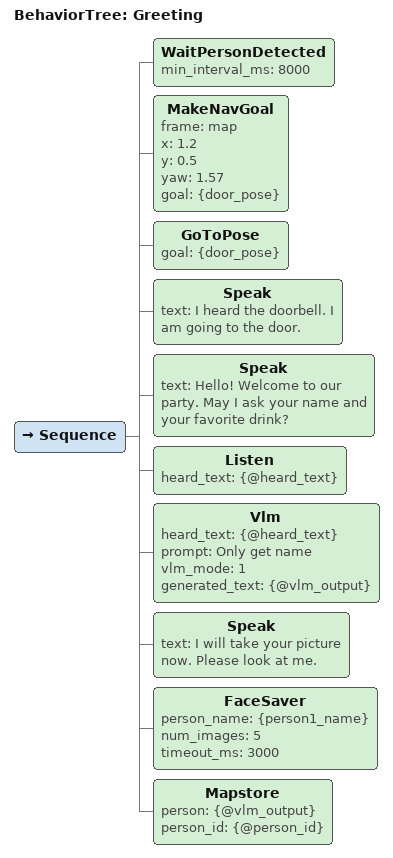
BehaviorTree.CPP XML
<?xml version="1.0" encoding="UTF-8"?>
<root BTCPP_format="4">
    <BehaviorTree ID="Greeting">
        <Sequence>
            <!-- Notice to Person -->
            <WaitPersonDetected min_interval_ms="8000"/>
            <MakeNavGoal frame="map" x="1.2" y="0.5" yaw="1.57" goal="{door_pose}"/>
            <GoToPose goal="{door_pose}"/>
            <Speak text="I heard the doorbell. I am going to the door."/>

            <!-- 1) 인사 및 이름 묻기 -->
            <Speak text="Hello! Welcome to our party. May I ask your name and your favorite drink?"/>
            <Listen heard_text="{@heard_text}"/>
            <Vlm heard_text="{@heard_text}" prompt="Only get name" vlm_mode="1" generated_text="{@vlm_output}"/>

            <!-- 2) 알림: 사진 촬영 안내 -->
            <Speak text="I will take your picture now. Please look at me."/>
            <FaceSaver person_name="{person1_name}" num_images="5" timeout_ms="3000"/>
            <Mapstore person="{@vlm_output}" person_id="{@person_id}"/>

        </Sequence>
    </BehaviorTree>
</root>
